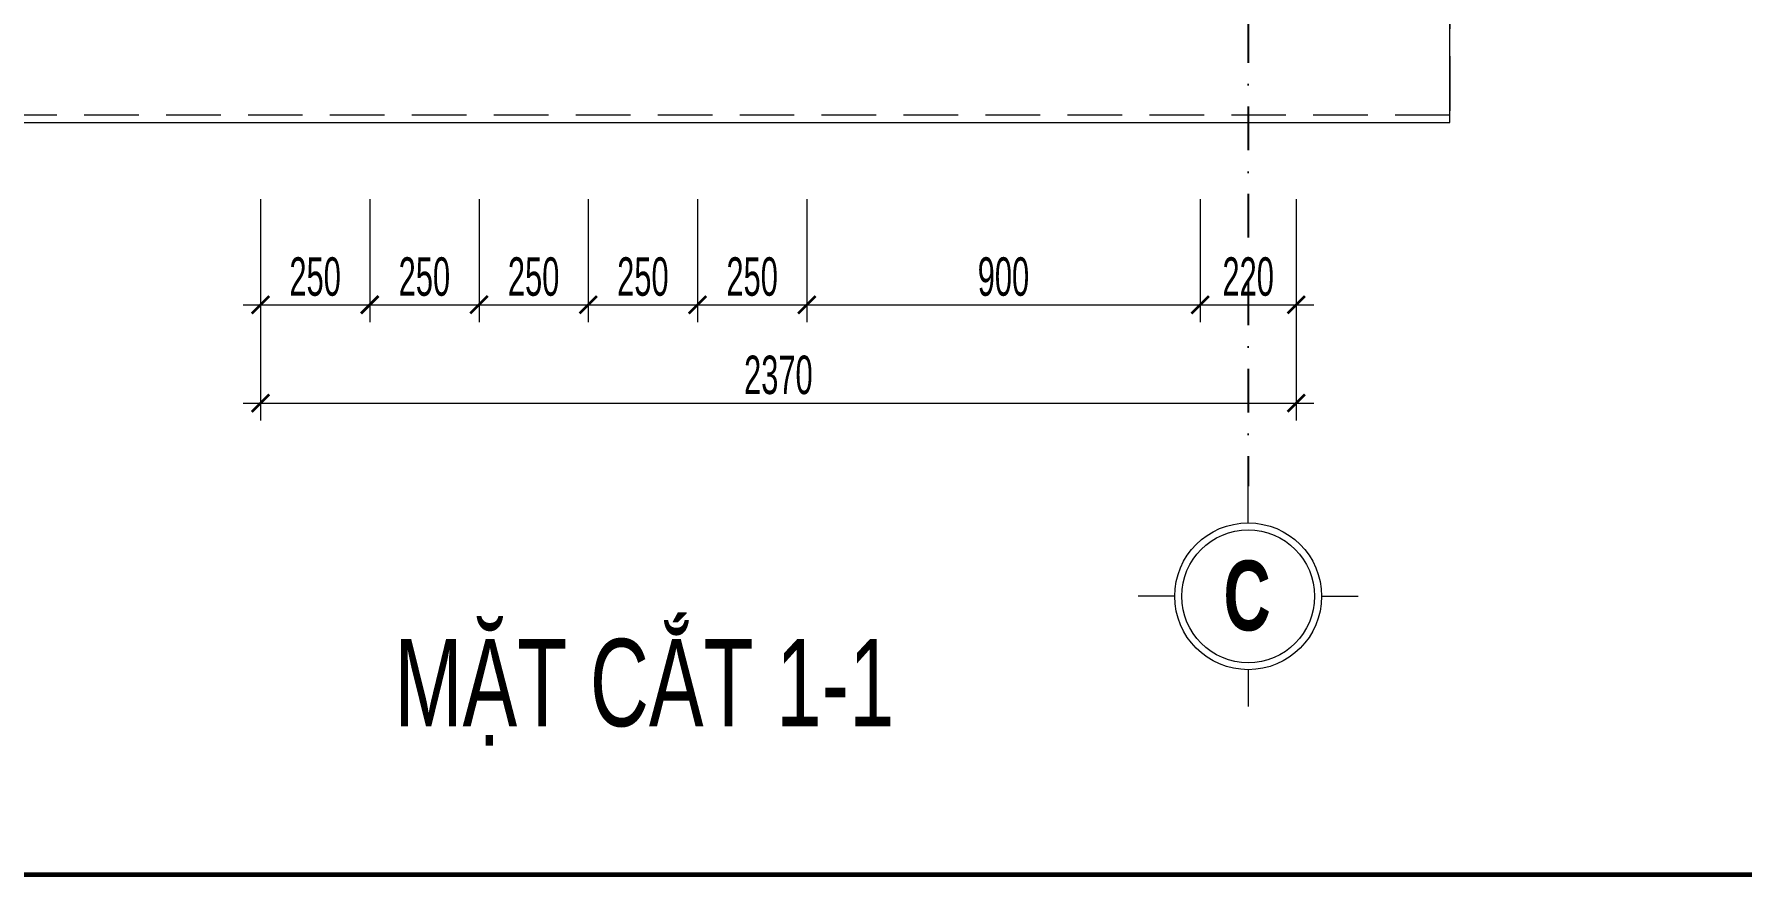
# Model space of a CAD drawing. Header units: inches. Extents: x 274208 to 641690, y -81912 to 129129.
# Drawn here: x 462861 to 466769, y -17609 to -15680 of the extents above; entities that cross this region are included whole.
import ezdxf
from ezdxf.xclip import XClip

# ---------------------------------------------------------------- set-up
doc = ezdxf.new("R2010")
doc.units = ezdxf.units.IN
doc.header["$MEASUREMENT"] = 0
doc.header["$XCLIPFRAME"] = 2
doc.header["$PDMODE"] = 3
doc.linetypes.add('$1$HIDDEN', pattern=[0.375, 0.25, -0.125])
doc.linetypes.add('DASHDOT', pattern=[1, 0.5, -0.25, 0, -0.25])
for name, color, linetype, lineweight in [('05.Text', 253, 'Continuous', 18), ('08.Dim', 156, 'Continuous', 15), ('10.Text', 254, 'Continuous', 18), ('11.Khung bo', 32, 'Continuous', 50)]:
    doc.layers.add(name, color=color, linetype=linetype, lineweight=lineweight)
doc.layers.add('TRUC', color=250, linetype='DASHDOT')
doc.styles.add('AVANTHB', font='')
doc.styles.add('TT5_Ghi chu 1', font='', dxfattribs={"width": 0.7, "height": 240})
doc.styles.add('TT5_Text Dim', font='hoatbif.shx', dxfattribs={"width": 0.6})
doc.styles.get('AVANTHB').set_extended_font_data('.VnAvantH', bold=True)
doc.styles.get('TT5_Ghi chu 1').set_extended_font_data('.VnBlackH')
doc.dimstyles.new('TT5_Dim 1-40', dxfattribs={"dimscale": 40, "dimtxt": 2.2, "dimasz": 1, "dimexe": 1, "dimexo": 0.5, "dimgap": 0.5, "dimtad": 1, "dimdec": 0, "dimzin": 0, "dimdsep": 46, "dimtxsty": 'TT5_Text Dim', "dimblk": 'ARCHTICK', "dimcen": 0, "dimdle": 1, "dimclrd": 256, "dimclre": 256, "dimclrt": 1, "dimadec": 0, "dimazin": 0, "dimtfac": 0.015, "dimtdec": 0, "dimtix": 1, "dimtmove": 2, "dimatfit": 3, "dimldrblk": 'DOT', "dimfxl": 1, "dimtolj": 1, "dimtzin": 0, "dimlwd": -1, "dimlwe": -1, "dimarcsym": 1})

# ---------------------------------------------------------------- blocks, each defined once
blk = doc.blocks.new('100')
at = {"layer": '11.Khung bo', "const_width": 26.7}
blk.add_lwpolyline([(1860913, -945239.8), (1860913, -916940.1), (1896062.6, -916940.1), (1896062.6, -945239.8)], close=True, dxfattribs=at)
blk = doc.blocks.new('5998484')
at = {"layer": '05.Text', "color": 6, "linetype": '$1$HIDDEN', "ltscale": 500}
blk.add_lwpolyline([(484277.8, -12116.4), (487666.4, -12116.4), (487666.4, -16938.5), (484277.8, -16938.5)], close=True, dxfattribs=at)
at = {"layer": 'TRUC', "ltscale": 200}
blk.add_line((487204.9, -7562.4), (487204.9, -17596.4), dxfattribs=at)
blk = doc.blocks.new('_ARCHTICK')
at = {"color": 0, "linetype": 'ByBlock', "const_width": 0.15}
blk.add_lwpolyline([(-0.5, -0.5), (0.5, 0.5)], dxfattribs=at)
blk = doc.blocks.new('*D1290')
at = {"layer": '08.Dim', "transparency": 16777216}
for p, q in [((463378.9, -16057.7), (463378.9, -16339.5)), ((463628.9, -16057.7), (463628.9, -16339.5)), ((463338.9, -16299.5), (463668.9, -16299.5))]:
    blk.add_line(p, q, dxfattribs=at)
at = {"layer": 'Defpoints', "color": 0, "transparency": 16777216}
for p in [(463378.9, -16037.7), (463628.9, -16037.7), (463628.9, -16299.5)]:
    blk.add_point(p, dxfattribs=at)
at = {"layer": '08.Dim', "transparency": 16777216, "xscale": 40, "yscale": 40, "zscale": 40, "rotation": 180}
blk.add_blockref('_ARCHTICK', (463378.9, -16299.5), dxfattribs=at)
at = {"layer": '08.Dim', "transparency": 16777216, "xscale": 40, "yscale": 40, "zscale": 40}
blk.add_blockref('_ARCHTICK', (463628.9, -16299.5), dxfattribs=at)
at = {"layer": '08.Dim', "color": 1, "transparency": 16777216, "insert": (463503.9, -16235.5), "char_height": 88, "attachment_point": 5, "style": 'TT5_Text Dim'}
blk.add_mtext('\\A1;250', dxfattribs=at)
blk = doc.blocks.new('_DOT')
at = {"color": 1, "linetype": 'ByBlock'}
blk.add_line((-0.5, 0), (-1, 0), dxfattribs=at)
at = {"color": 1, "linetype": 'ByBlock', "const_width": 0.5}
blk.add_lwpolyline([(-0.25, 0, 1), (0.25, 0, 1)], format="xyb", close=True, dxfattribs=at)
blk = doc.blocks.new('*D1291')
at = {"layer": '08.Dim', "transparency": 16777216}
for p, q in [((463628.9, -16057.7), (463628.9, -16339.5)), ((463878.9, -16057.7), (463878.9, -16339.5)), ((463588.9, -16299.5), (463918.9, -16299.5))]:
    blk.add_line(p, q, dxfattribs=at)
at = {"layer": 'Defpoints', "color": 0, "transparency": 16777216}
for p in [(463628.9, -16037.7), (463878.9, -16037.7), (463878.9, -16299.5)]:
    blk.add_point(p, dxfattribs=at)
at = {"layer": '08.Dim', "transparency": 16777216, "xscale": 40, "yscale": 40, "zscale": 40, "rotation": 180}
blk.add_blockref('_ARCHTICK', (463628.9, -16299.5), dxfattribs=at)
at = {"layer": '08.Dim', "transparency": 16777216, "xscale": 40, "yscale": 40, "zscale": 40}
blk.add_blockref('_ARCHTICK', (463878.9, -16299.5), dxfattribs=at)
at = {"layer": '08.Dim', "color": 1, "transparency": 16777216, "insert": (463753.9, -16235.5), "char_height": 88, "attachment_point": 5, "style": 'TT5_Text Dim'}
blk.add_mtext('\\A1;250', dxfattribs=at)
blk = doc.blocks.new('*D1292')
at = {"layer": '08.Dim', "transparency": 16777216}
for p, q in [((463878.9, -16057.7), (463878.9, -16339.5)), ((464128.9, -16057.7), (464128.9, -16339.5)), ((463838.9, -16299.5), (464168.9, -16299.5))]:
    blk.add_line(p, q, dxfattribs=at)
at = {"layer": 'Defpoints', "color": 0, "transparency": 16777216}
for p in [(463878.9, -16037.7), (464128.9, -16037.7), (464128.9, -16299.5)]:
    blk.add_point(p, dxfattribs=at)
at = {"layer": '08.Dim', "transparency": 16777216, "xscale": 40, "yscale": 40, "zscale": 40, "rotation": 180}
blk.add_blockref('_ARCHTICK', (463878.9, -16299.5), dxfattribs=at)
at = {"layer": '08.Dim', "transparency": 16777216, "xscale": 40, "yscale": 40, "zscale": 40}
blk.add_blockref('_ARCHTICK', (464128.9, -16299.5), dxfattribs=at)
at = {"layer": '08.Dim', "color": 1, "transparency": 16777216, "insert": (464003.9, -16235.5), "char_height": 88, "attachment_point": 5, "style": 'TT5_Text Dim'}
blk.add_mtext('\\A1;250', dxfattribs=at)
blk = doc.blocks.new('*D1293')
at = {"layer": '08.Dim', "transparency": 16777216}
for p, q in [((464128.9, -16057.7), (464128.9, -16339.5)), ((464378.9, -16057.7), (464378.9, -16339.5)), ((464088.9, -16299.5), (464418.9, -16299.5))]:
    blk.add_line(p, q, dxfattribs=at)
at = {"layer": 'Defpoints', "color": 0, "transparency": 16777216}
for p in [(464128.9, -16037.7), (464378.9, -16037.7), (464378.9, -16299.5)]:
    blk.add_point(p, dxfattribs=at)
at = {"layer": '08.Dim', "transparency": 16777216, "xscale": 40, "yscale": 40, "zscale": 40, "rotation": 180}
blk.add_blockref('_ARCHTICK', (464128.9, -16299.5), dxfattribs=at)
at = {"layer": '08.Dim', "transparency": 16777216, "xscale": 40, "yscale": 40, "zscale": 40}
blk.add_blockref('_ARCHTICK', (464378.9, -16299.5), dxfattribs=at)
at = {"layer": '08.Dim', "color": 1, "transparency": 16777216, "insert": (464253.9, -16235.5), "char_height": 88, "attachment_point": 5, "style": 'TT5_Text Dim'}
blk.add_mtext('\\A1;250', dxfattribs=at)
blk = doc.blocks.new('*D1294')
at = {"layer": '08.Dim', "transparency": 16777216}
for p, q in [((464378.9, -16057.7), (464378.9, -16339.5)), ((464628.9, -16057.7), (464628.9, -16339.5)), ((464338.9, -16299.5), (464668.9, -16299.5))]:
    blk.add_line(p, q, dxfattribs=at)
at = {"layer": 'Defpoints', "color": 0, "transparency": 16777216}
for p in [(464378.9, -16037.7), (464628.9, -16037.7), (464628.9, -16299.5)]:
    blk.add_point(p, dxfattribs=at)
at = {"layer": '08.Dim', "transparency": 16777216, "xscale": 40, "yscale": 40, "zscale": 40, "rotation": 180}
blk.add_blockref('_ARCHTICK', (464378.9, -16299.5), dxfattribs=at)
at = {"layer": '08.Dim', "transparency": 16777216, "xscale": 40, "yscale": 40, "zscale": 40}
blk.add_blockref('_ARCHTICK', (464628.9, -16299.5), dxfattribs=at)
at = {"layer": '08.Dim', "color": 1, "transparency": 16777216, "insert": (464503.9, -16235.5), "char_height": 88, "attachment_point": 5, "style": 'TT5_Text Dim'}
blk.add_mtext('\\A1;250', dxfattribs=at)
blk = doc.blocks.new('*D1295')
at = {"layer": '08.Dim', "transparency": 16777216}
for p, q in [((464628.9, -16057.7), (464628.9, -16339.5)), ((465528.9, -16057.7), (465528.9, -16339.5)), ((464588.9, -16299.5), (465568.9, -16299.5))]:
    blk.add_line(p, q, dxfattribs=at)
at = {"layer": 'Defpoints', "color": 0, "transparency": 16777216}
for p in [(464628.9, -16037.7), (465528.9, -16037.7), (465528.9, -16299.5)]:
    blk.add_point(p, dxfattribs=at)
at = {"layer": '08.Dim', "transparency": 16777216, "xscale": 40, "yscale": 40, "zscale": 40, "rotation": 180}
blk.add_blockref('_ARCHTICK', (464628.9, -16299.5), dxfattribs=at)
at = {"layer": '08.Dim', "transparency": 16777216, "xscale": 40, "yscale": 40, "zscale": 40}
blk.add_blockref('_ARCHTICK', (465528.9, -16299.5), dxfattribs=at)
at = {"layer": '08.Dim', "color": 1, "transparency": 16777216, "insert": (465078.9, -16235.5), "char_height": 88, "attachment_point": 5, "style": 'TT5_Text Dim'}
blk.add_mtext('\\A1;900', dxfattribs=at)
blk = doc.blocks.new('*D1296')
at = {"layer": '08.Dim', "transparency": 16777216}
for p, q in [((465528.9, -16057.7), (465528.9, -16339.5)), ((465748.9, -16057.7), (465748.9, -16339.5)), ((465488.9, -16299.5), (465788.9, -16299.5))]:
    blk.add_line(p, q, dxfattribs=at)
at = {"layer": 'Defpoints', "color": 0, "transparency": 16777216}
for p in [(465528.9, -16037.7), (465748.9, -16037.7), (465748.9, -16299.5)]:
    blk.add_point(p, dxfattribs=at)
at = {"layer": '08.Dim', "transparency": 16777216, "xscale": 40, "yscale": 40, "zscale": 40, "rotation": 180}
blk.add_blockref('_ARCHTICK', (465528.9, -16299.5), dxfattribs=at)
at = {"layer": '08.Dim', "transparency": 16777216, "xscale": 40, "yscale": 40, "zscale": 40}
blk.add_blockref('_ARCHTICK', (465748.9, -16299.5), dxfattribs=at)
at = {"layer": '08.Dim', "color": 1, "transparency": 16777216, "insert": (465638.9, -16235.5), "char_height": 88, "attachment_point": 5, "style": 'TT5_Text Dim'}
blk.add_mtext('\\A1;220', dxfattribs=at)
blk = doc.blocks.new('*D1297')
at = {"layer": '08.Dim', "transparency": 16777216}
for p, q in [((463378.9, -16057.7), (463378.9, -16564.5)), ((465748.9, -16057.7), (465748.9, -16564.5)), ((463338.9, -16524.5), (465788.9, -16524.5))]:
    blk.add_line(p, q, dxfattribs=at)
at = {"layer": 'Defpoints', "color": 0, "transparency": 16777216}
for p in [(463378.9, -16037.7), (465748.9, -16037.7), (465748.9, -16524.5)]:
    blk.add_point(p, dxfattribs=at)
at = {"layer": '08.Dim', "transparency": 16777216, "xscale": 40, "yscale": 40, "zscale": 40, "rotation": 180}
blk.add_blockref('_ARCHTICK', (463378.9, -16524.5), dxfattribs=at)
at = {"layer": '08.Dim', "transparency": 16777216, "xscale": 40, "yscale": 40, "zscale": 40}
blk.add_blockref('_ARCHTICK', (465748.9, -16524.5), dxfattribs=at)
at = {"layer": '08.Dim', "color": 1, "transparency": 16777216, "insert": (464563.9, -16460.5), "char_height": 88, "attachment_point": 5, "style": 'TT5_Text Dim'}
blk.add_mtext('\\A1;2370', dxfattribs=at)
blk = doc.blocks.new('DANHTRUC')
for p, q in [((980383.4, -947346.6), (980383.4, -947136.6)), ((979963.4, -947766.6), (979753.4, -947766.6)), ((980803.4, -947766.6), (981013.4, -947766.6)), ((980383.4, -948186.6), (980383.4, -948396.6))]:
    blk.add_line(p, q)
for radius in [420, 380]:
    blk.add_circle((980383.4, -947766.6), radius)

msp = doc.modelspace()

# ---------------------------------------------------------------- linework, layer by layer
at = {"layer": 'TRUC', "ltscale": 200}
msp.add_lwpolyline([(465638.9, -11043.3), (465638.9, -16714.8)], dxfattribs=at)

# ---------------------------------------------------------------- block references
at = {"layer": '05.Text', "xscale": 0.4, "yscale": 0.4, "zscale": 0.4, "rotation": 270}
msp.add_blockref('100', (839096.9, 740821.5), dxfattribs=at)
at = {"layer": '05.Text', "xscale": 0.4, "yscale": 0.4, "zscale": 0.4}
msp.add_blockref('DANHTRUC', (73485.6, 362139.9), dxfattribs=at)
at = {"layer": '08.Dim'}
ref = msp.add_blockref('5998484', (-21566, 1073.1), dxfattribs=at)
XClip(ref).set_block_clipping_path([(484277.7677419442, -16955.2888356978), (487666.4447047831, -12116.4039647909)])

# ---------------------------------------------------------------- texts
at = {"layer": '10.Text', "width": 0.7}
for s, height, style, p in [('C', 160, 'AVANTHB', (465582.3, -17044.9)), ('MÆT C¾T 1-1', 200, 'TT5_Ghi chu 1', (463685.4, -17264.2))]:
    msp.add_text(s, height=height, dxfattribs=dict(at, style=style)).set_placement(p)

# ---------------------------------------------------------------- dimensions: what is measured, and where the dimension line sits
at = {"layer": '08.Dim'}
for base, p1, p2, picture, middle in [((463628.9, -16299.5), (463378.9, -16037.7), (463628.9, -16037.7), '*D1290', (463503.9, -16235.5)), ((465748.9, -16524.5), (463378.9, -16037.7), (465748.9, -16037.7), '*D1297', (464563.9, -16460.5)), ((463878.9, -16299.5), (463628.9, -16037.7), (463878.9, -16037.7), '*D1291', (463753.9, -16235.5)), ((464128.9, -16299.5), (463878.9, -16037.7), (464128.9, -16037.7), '*D1292', (464003.9, -16235.5)), ((464378.9, -16299.5), (464128.9, -16037.7), (464378.9, -16037.7), '*D1293', (464253.9, -16235.5)), ((464628.9, -16299.5), (464378.9, -16037.7), (464628.9, -16037.7), '*D1294', (464503.9, -16235.5)), ((465528.9, -16299.5), (464628.9, -16037.7), (465528.9, -16037.7), '*D1295', (465078.9, -16235.5)), ((465748.9, -16299.5), (465528.9, -16037.7), (465748.9, -16037.7), '*D1296', (465638.9, -16235.5))]:
    dim = msp.add_linear_dim(base=base, p1=p1, p2=p2, dimstyle='TT5_Dim 1-40', dxfattribs=at)
    dim.commit()
    dim.dimension.update_dxf_attribs({"geometry": picture, "text_midpoint": middle})

doc.saveas('drawing.dxf')
